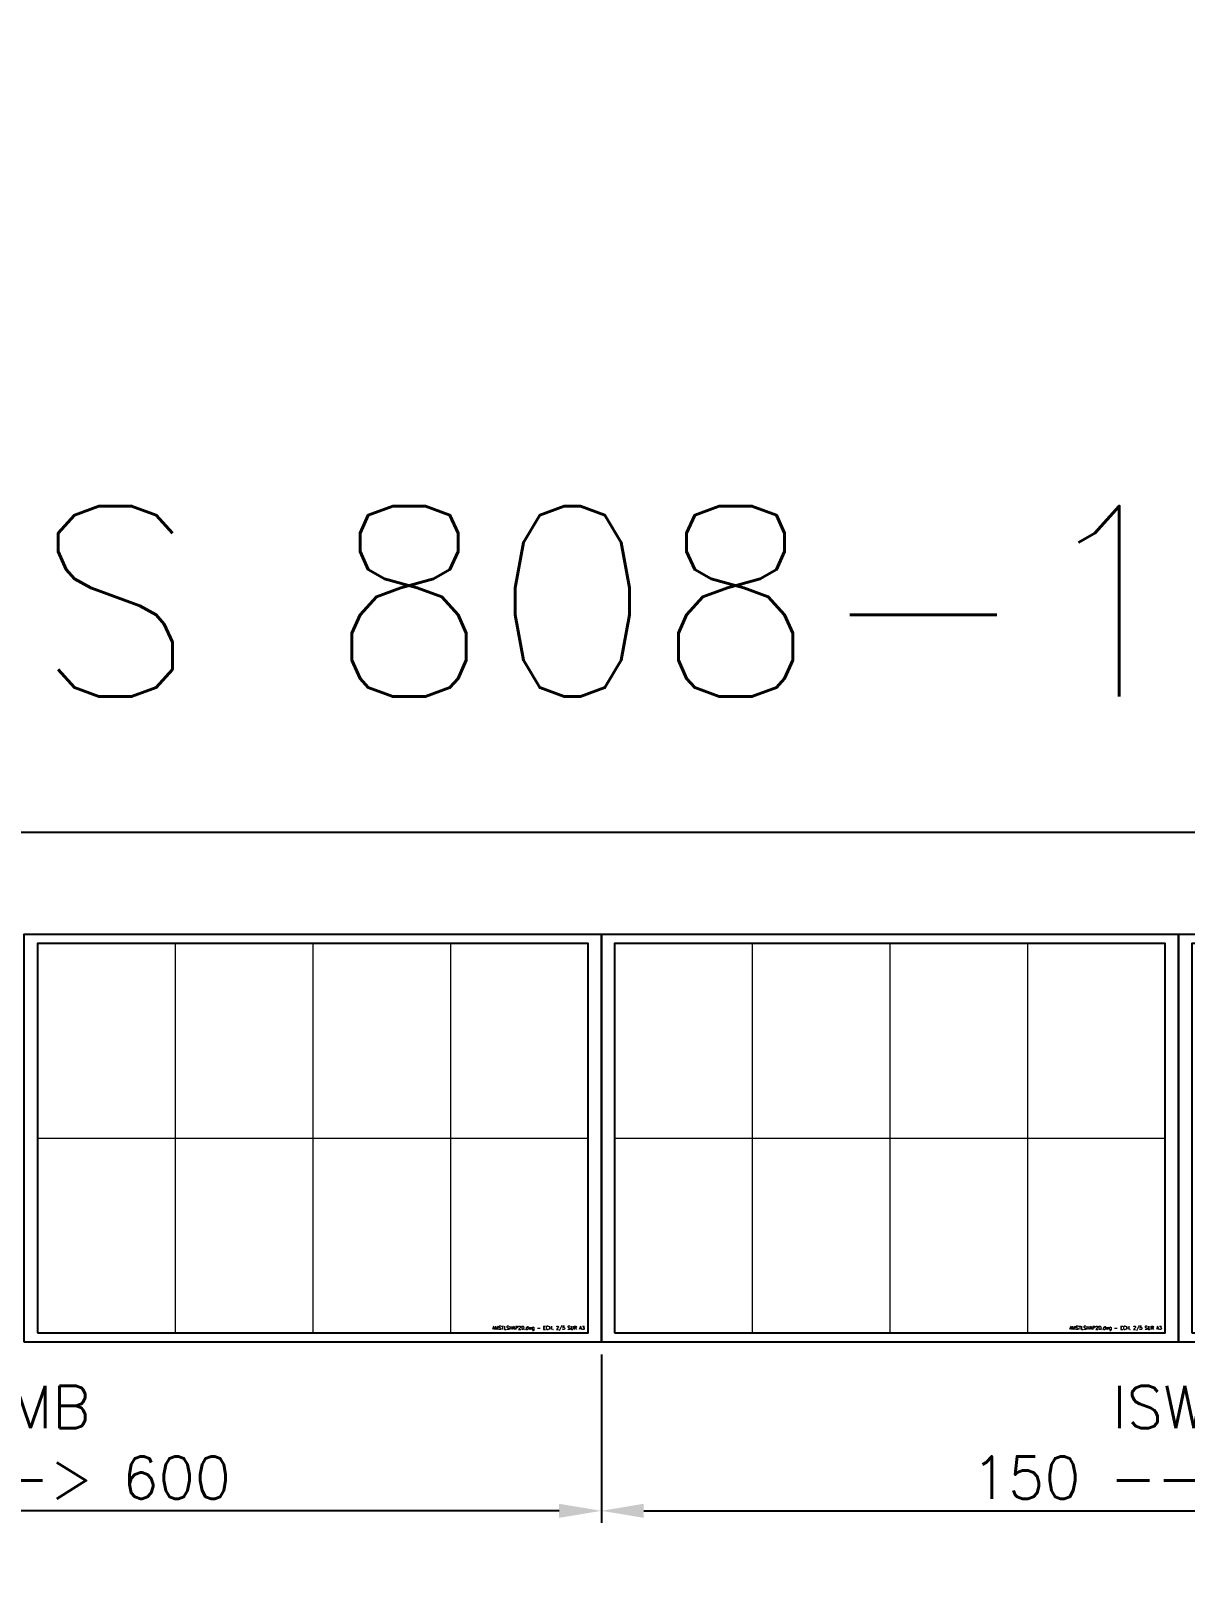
# Model space of a CAD drawing. Header units: millimetres. Extents: x -208 to 15225, y -440 to 4613.
# Drawn here: x 11037 to 13137, y 1802 to 4613 of the extents above; entities that cross this region are included whole.
import ezdxf
from ezdxf.enums import TextEntityAlignment as Align

# ---------------------------------------------------------------- set-up
doc = ezdxf.new("R2010")
doc.units = ezdxf.units.MM
doc.layers.get('Defpoints').update_dxf_attribs({"color": 41})
for name, color, linetype, lineweight in [('COTE', 1, 'Continuous', 18), ('FIN', 1, 'Continuous', 18), ('TEXTE', 3, 'Continuous', 25)]:
    doc.layers.add(name, color=color, linetype=linetype, lineweight=lineweight)
doc.styles.get("Standard").update_dxf_attribs({"font": 'simplex.shx'})
doc.dimstyles.new('ALSTOM001', dxfattribs={"dimtxt": 3.5, "dimasz": 3.5, "dimexe": 1, "dimexo": 1, "dimgap": 1, "dimtad": 1, "dimrnd": 5e-09, "dimtxsty": 'Standard', "dimcen": 2.5, "dimclrd": 1, "dimclre": 1, "dimclrt": 3, "dimadec": 3, "dimazin": 2, "dimtm": 1e-09, "dimtfac": 1, "dimtmove": 0, "dimatfit": 0, "dimfxl": 1, "dimtolj": 1, "dimarcsym": 1})

# ---------------------------------------------------------------- blocks, each defined once
blk = doc.blocks.new('A3LASER')
at = {"color": 1}
for points in [[(-420, 0), (-420, 297), (0, 297), (0, 0)], [(-410.4, 6.8), (-9.6, 6.8), (-9.6, 290.2), (-410.4, 290.2)]]:
    blk.add_lwpolyline(points, close=True, dxfattribs=at)
blk = doc.blocks.new('*D364')
at = {"layer": 'COTE', "color": 1, "lineweight": -2, "transparency": 16777216}
for p, q in [((5775, 3069), (5775, 3253.6)), ((15225, 3069), (15225, 3253.6)), ((14878.5, 3154.6), (6121.5, 3154.6))]:
    blk.add_line(p, q, dxfattribs=at)
at = {"layer": 'COTE', "color": 1, "transparency": 16777216}
for points in [[(6121.5, 3212.4), (6121.5, 3096.9), (5775, 3154.6)], [(14878.5, 3212.4), (14878.5, 3096.9), (15225, 3154.6)]]:
    blk.add_solid(points, dxfattribs=at)
at = {"layer": 'Defpoints', "color": 0, "transparency": 16777216}
for p in [(5775, 3154.6), (5775, 2970), (15225, 2970)]:
    blk.add_point(p, dxfattribs=at)
at = {"layer": 'COTE', "color": 3, "transparency": 16777216, "insert": (10500, 3517.6), "char_height": 346.5, "attachment_point": 5}
blk.add_mtext('\\A1;I,H-Formes  /  IS 808-1957', dxfattribs=at)
blk = doc.blocks.new('*D377')
at = {"layer": 'COTE', "color": 1, "lineweight": -2, "transparency": 16777216}
for p, q in [((9975, 2205.5), (9975, 1899)), ((12075, 2205.5), (12075, 1899)), ((11998, 1921), (10052, 1921))]:
    blk.add_line(p, q, dxfattribs=at)
at = {"layer": 'COTE', "color": 1, "transparency": 16777216}
for points in [[(10052, 1933.8), (10052, 1908.2), (9975, 1921)], [(11998, 1933.8), (11998, 1908.2), (12075, 1921)]]:
    blk.add_solid(points, dxfattribs=at)
at = {"layer": 'Defpoints', "color": 0, "transparency": 16777216}
for p in [(9975, 2227.5), (12075, 2227.5), (9975, 1921)]:
    blk.add_point(p, dxfattribs=at)
at = {"layer": 'COTE', "color": 3, "transparency": 16777216, "insert": (11025, 2045.7), "char_height": 77, "attachment_point": 5}
blk.add_mtext('\\A1;ISMB\\P100 --> 600', dxfattribs=at)
blk = doc.blocks.new('*D378')
at = {"layer": 'COTE', "color": 1, "lineweight": -2, "transparency": 16777216}
for p, q in [((12075, 2205.5), (12075, 1899)), ((14175, 2205.5), (14175, 1899)), ((12152, 1921), (14098, 1921))]:
    blk.add_line(p, q, dxfattribs=at)
at = {"layer": 'COTE', "color": 1, "transparency": 16777216}
for points in [[(12152, 1933.8), (12152, 1908.2), (12075, 1921)], [(14098, 1933.8), (14098, 1908.2), (14175, 1921)]]:
    blk.add_solid(points, dxfattribs=at)
at = {"layer": 'Defpoints', "color": 0, "transparency": 16777216}
for p in [(12075, 2227.5), (14175, 2227.5), (14175, 1921)]:
    blk.add_point(p, dxfattribs=at)
at = {"layer": 'COTE', "color": 3, "transparency": 16777216, "insert": (13125, 2045.7), "char_height": 77, "attachment_point": 5}
blk.add_mtext('\\A1;ISWB\\P150 --> 600', dxfattribs=at)

msp = doc.modelspace()

# ---------------------------------------------------------------- linework, layer by layer
at = {"layer": 'FIN'}
for p, q in [((11299.523, 2952.996), (11299.523, 2244.504)), ((11550, 2952.996), (11550, 2244.504)), ((11800.477, 2952.996), (11800.477, 2244.504)), ((12349.523, 2952.996), (12349.523, 2244.504)), ((12600, 2952.996), (12600, 2244.504)), ((12850.477, 2952.996), (12850.477, 2244.504)), ((11049.046, 2598.75), (12050.954, 2598.75)), ((12099.046, 2598.75), (13100.954, 2598.75))]:
    msp.add_line(p, q, dxfattribs=at)

# ---------------------------------------------------------------- block references
at = {"xscale": 2.5, "yscale": 2.5, "zscale": 2.5}
for p in [(12075, 2227.5), (13125, 2227.5), (14175, 2227.5)]:
    msp.add_blockref('A3LASER', p, dxfattribs=at)

# ---------------------------------------------------------------- texts
at = {"layer": 'TEXTE'}
for p in [(12044.704, 2250.754), (13094.704, 2250.754)]:
    msp.add_text('AMSTLSHAP2D.dwg - ECH. 2/5 SUR A3', height=6.25, dxfattribs=at).set_placement(p, align=Align.RIGHT)

# ---------------------------------------------------------------- dimensions: what is measured, and where the dimension line sits
at = {"layer": 'COTE'}
dim = msp.add_linear_dim(base=(5775, 3154.646), p1=(15225, 2970), p2=(5775, 2970), text='I,H-Formes  /  IS 808-1957', dimstyle='ALSTOM001', override={"dimscale": 99, "dimtoh": 1}, dxfattribs=at)
dim.commit()
dim.dimension.update_dxf_attribs({"geometry": '*D364', "text_midpoint": (10500, 3154.646), "dimtype": 160})
for base, p2, angle, text, picture, middle in [((9975, 1921.007), (9975, 2227.5), 0, 'ISMB\\P100 --> 600', '*D377', (11025, 1921.007)), ((14175, 1921.007), (14175, 2227.5), 180, 'ISWB\\P150 --> 600', '*D378', (13125, 1921.007))]:
    dim = msp.add_linear_dim(base=base, p1=(12075, 2227.5), p2=p2, angle=angle, text=text, dimstyle='ALSTOM001', override={"dimscale": 22, "dimtoh": 1}, dxfattribs=at)
    dim.commit()
    dim.dimension.update_dxf_attribs({"geometry": picture, "text_midpoint": middle, "dimtype": 160})

doc.saveas('drawing.dxf')
